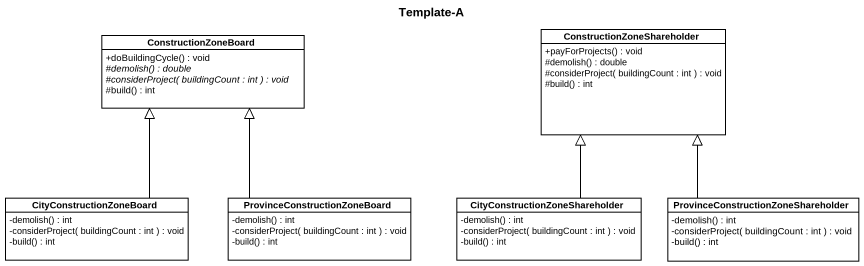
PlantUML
@startuml
title Template-A
hide circle
hide empty members
skinparam classAttributeIconSize 0
class ConstructionZoneBoard {
  +doBuildingCycle() : void
  {abstract} #demolish() : double
  {abstract} #considerProject( buildingCount : int ) : void
  #build() : int
}
class ConstructionZoneShareholder {
  +payForProjects() : void
  #demolish() : double
  #considerProject( buildingCount : int ) : void
  #build() : int
}
class CityConstructionZoneBoard {
  -demolish() : int
  -considerProject( buildingCount : int ) : void
  -build() : int
}
class "ProvinceConstructionZoneBoard" as ProvinceConstructionZoneBoar {
  -demolish() : int
  -considerProject( buildingCount : int ) : void
  -build() : int
}
class "CityConstructionZoneShareholder" as CityConstructionZoneSharehol {
  -demolish() : int
  -considerProject( buildingCount : int ) : void
  -build() : int
}
class "ProvinceConstructionZoneShareholder" as ProvinceConstructionZoneShar {
  -demolish() : int
  -considerProject( buildingCount : int ) : void
  -build() : int
}
CityConstructionZoneBoard -up-|> ConstructionZoneBoard
ProvinceConstructionZoneBoar -up-|> ConstructionZoneBoard
CityConstructionZoneSharehol -up-|> ConstructionZoneShareholder
ProvinceConstructionZoneShar -up-|> ConstructionZoneShareholder
@enduml
